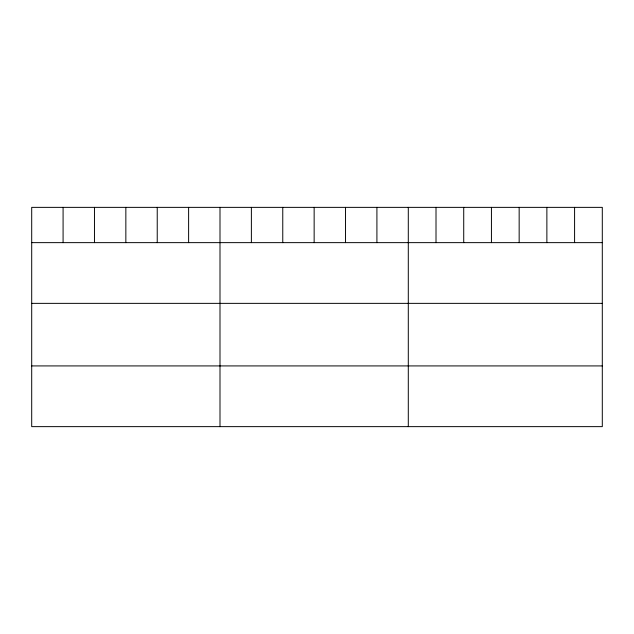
<?xml version="1.0" encoding="UTF-8"?>
<svg xmlns="http://www.w3.org/2000/svg" width="634" height="634" viewBox="0 0 634 634"><rect width="100%" height="100%" fill="white"/><g stroke="black" fill="none" stroke-linecap="round" stroke-linejoin="round"><path stroke-width="0.95" d="M602.3 242.64L602.3 426.634L31.7 426.634L31.7 207.366L602.3 207.366L602.3 242.64L31.7 242.64M31.7 303.361L602.3 303.361M31.7 365.921L602.3 365.921M574.586 207.366L574.586 242.64M546.873 207.366L546.873 242.64M519.159 207.366L519.159 242.64M491.437 207.366L491.437 242.64M463.723 207.366L463.723 242.64M436.01 207.366L436.01 242.64M408.296 207.366L408.296 426.634M376.913 207.366L376.913 242.64M345.53 207.366L345.53 242.64M314.147 207.366L314.147 242.64M282.764 207.366L282.764 242.64M251.381 207.366L251.381 242.64M219.998 207.366L219.998 426.634M188.615 207.366L188.615 242.64M157.232 207.366L157.232 242.64M125.849 207.366L125.849 242.64M94.466 207.366L94.466 242.64M63.083 207.366L63.083 242.64"/></g></svg>
